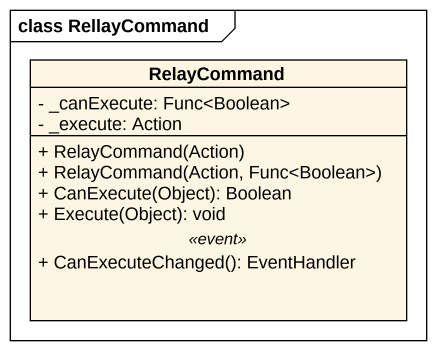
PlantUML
@startuml
mainframe class RellayCommand
hide circle
hide empty members
skinparam classAttributeIconSize 0
class RelayCommand {
  - _canExecute: Func<Boolean>
  - _execute: Action
  --
  + RelayCommand(Action)
  + RelayCommand(Action, Func<Boolean>)
  + CanExecute(Object): Boolean
  + Execute(Object): void
  .. <<event>> ..
  + CanExecuteChanged(): EventHandler
}
@enduml
